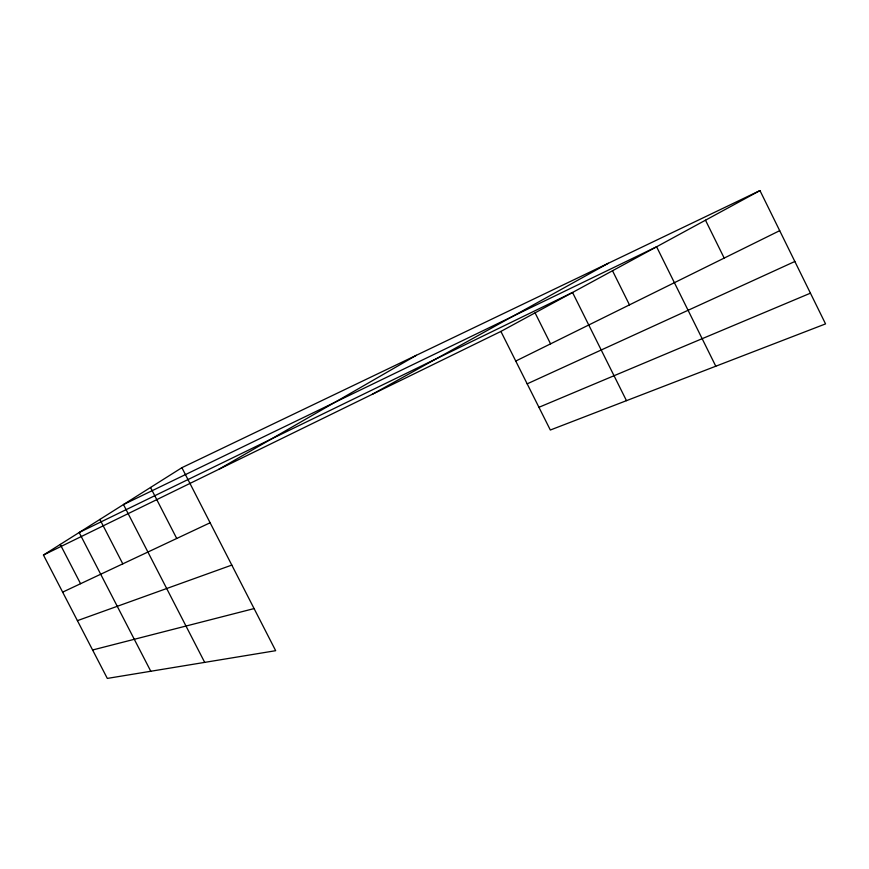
<?xml version="1.0" encoding="UTF-8"?>
<svg xmlns="http://www.w3.org/2000/svg" width="869" height="869" viewBox="0 0 869 869"><rect width="100%" height="100%" fill="white"/><g stroke="black" fill="none" stroke-linecap="round" stroke-linejoin="round"><path stroke-width="1.3" d="M181.893 467.685L275.669 650.696L107.311 678.417L43.45 555.041L181.893 467.685L759.973 190.583L825.55 323.898L550.327 430.025L500.902 331.426L759.973 190.583M218.651 469.401L416.403 355.28M372.356 394.265L608.387 263.242M515.751 361.059L779.699 230.665M43.45 555.041L500.902 331.426M62.655 592.137L210.124 522.769M527.179 383.848L794.853 261.482M538.932 407.3L810.44 293.179M77.417 620.651L231.806 565.089M92.603 649.99L254.085 608.582M60.254 544.439L80.567 583.707M204.693 662.384L123.474 504.552L656.606 246.785L715.795 366.218M99.892 519.423L122.79 563.84M150.793 671.259L79.155 532.512L572.541 292.484L626.473 400.663M150.533 487.476L176.722 538.476M535.076 312.851L550.577 343.852M612.515 270.759L629.482 304.878M705.487 220.205L724.192 258.082"/></g></svg>
